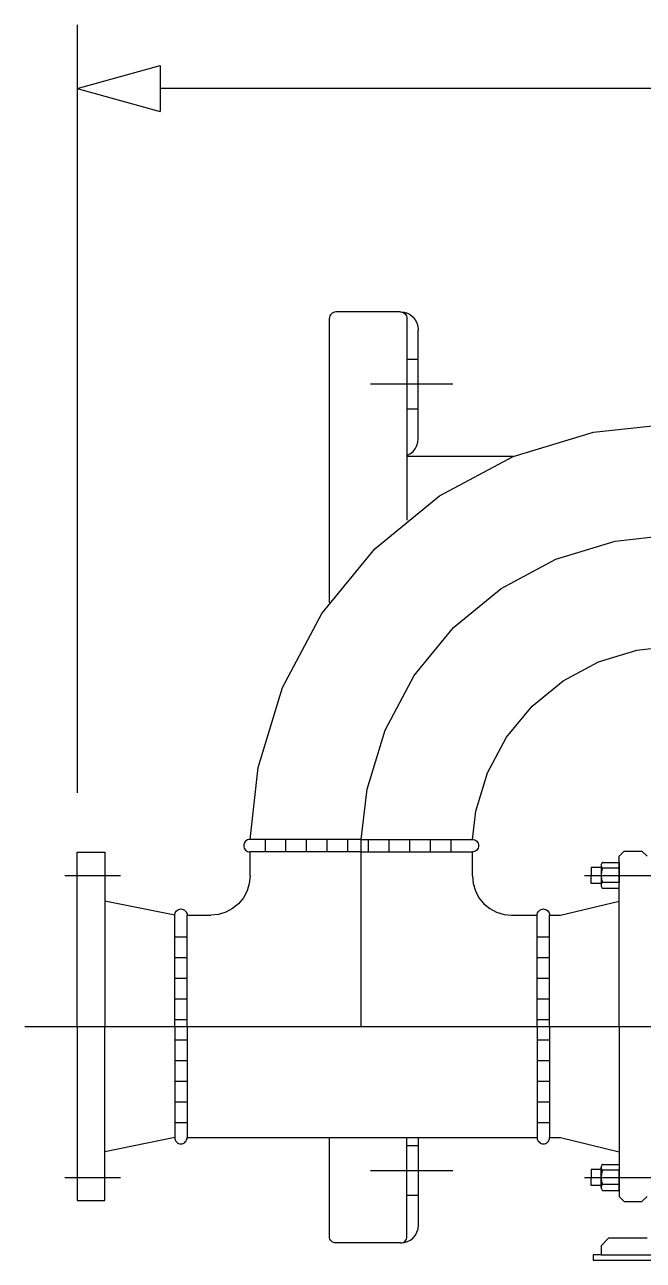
# Model space of a CAD drawing. Extents: x 476 to 1221, y 194 to 1004.
# Drawn here: x 478.2 to 647.1, y 621.6 to 959 of the extents above; entities that cross this region are included whole.
import ezdxf

# ---------------------------------------------------------------- set-up
doc = ezdxf.new("R2010")
doc.units = 0
doc.header["$MEASUREMENT"] = 0
for name, color, linetype in [('-1', 7, 'CONTINUOUS'), ('1', 7, 'CONTINUOUS'), ('4', 7, 'CONTINUOUS')]:
    doc.layers.add(name, color=color, linetype=linetype)

msp = doc.modelspace()

# ---------------------------------------------------------------- linework, layer by layer
at = {"layer": '-1', "color": 3, "linetype": 'Continuous'}
msp.add_line((1048.63, 941.62), (515.13, 941.62), dxfattribs=at)
at = {"layer": '1', "color": 3, "linetype": 'Continuous'}
msp.add_line((492.45, 959.03), (492.45, 749.27), dxfattribs=at)
at = {"layer": '1', "color": 7, "linetype": 'Continuous'}
for p, q in [((561.44, 879.21), (561.41, 878.88)), ((561.41, 801.25), (561.41, 878.88)), ((561.54, 879.53), (561.44, 879.21)), ((561.69, 879.83), (561.54, 879.53)), ((561.91, 880.09), (561.69, 879.83)), ((562.17, 880.3), (561.91, 880.09)), ((562.46, 880.46), (562.17, 880.3)), ((562.78, 880.56), (562.46, 880.46)), ((563.12, 880.59), (562.78, 880.56)), ((580.84, 880.59), (563.12, 880.59)), ((580.82, 880.59), (580.83, 880.59)), ((580.82, 880.59), (581.15, 880.56)), ((580.83, 880.59), (581.77, 880.5)), ((581.15, 880.56), (581.47, 880.46)), ((581.47, 880.46), (581.77, 880.3)), ((581.77, 880.5), (582.67, 880.23)), ((581.77, 880.3), (582.03, 880.09)), ((582.03, 880.09), (582.24, 879.83)), ((582.24, 879.83), (582.4, 879.53)), ((582.4, 879.53), (582.5, 879.21)), ((582.5, 879.21), (582.53, 878.88)), ((582.53, 878.88), (582.53, 823.76)), ((582.67, 880.23), (583.51, 879.78)), ((583.51, 879.78), (584.24, 879.18)), ((584.24, 879.18), (584.84, 878.45)), ((584.84, 878.45), (585.28, 877.62)), ((585.28, 877.62), (585.56, 876.71)), ((585.56, 876.71), (585.65, 875.77)), ((585.65, 875.77), (585.65, 875.62)), ((585.65, 846.09), (585.65, 875.62)), ((585.65, 867.64), (582.53, 867.64)), ((585.65, 854.06), (582.53, 854.06)), ((611.6, 841.12), (633.47, 847.76)), ((633.47, 847.76), (653.94, 849.97)), ((584.84, 843.25), (585.28, 844.09)), ((585.28, 844.09), (585.56, 844.99)), ((585.56, 844.99), (585.65, 845.93)), ((585.65, 845.93), (585.65, 846.09)), ((582.53, 841.43), (582.67, 841.48)), ((611.57, 841.11), (582.53, 841.11)), ((582.67, 841.48), (583.51, 841.92)), ((583.51, 841.92), (584.24, 842.52)), ((584.24, 842.52), (584.84, 843.25)), ((591.45, 830.35), (611.6, 841.12)), ((573.79, 815.86), (591.45, 830.35)), ((559.3, 798.2), (573.79, 815.86)), ((548.53, 778.05), (559.3, 798.2)), ((634.87, 785.04), (645.37, 788.22)), ((645.37, 788.22), (653.94, 789.25)), ((625.2, 779.87), (634.87, 785.04)), ((616.72, 772.91), (625.2, 779.87)), ((541.9, 756.19), (548.53, 778.05)), ((609.76, 764.43), (616.72, 772.91)), ((604.59, 754.76), (609.76, 764.43)), ((539.7, 736.54), (541.9, 756.19)), ((601.41, 744.26), (604.59, 754.76)), ((600.42, 736.54), (601.41, 744.26)), ((538.28, 735.79), (538.13, 735.49)), ((538.5, 736.04), (538.28, 735.79)), ((538.75, 736.26), (538.5, 736.04)), ((539.05, 736.41), (538.75, 736.26)), ((539.37, 736.51), (539.05, 736.41)), ((539.7, 736.54), (539.37, 736.51)), ((570.06, 736.54), (539.7, 736.54)), ((543.79, 736.54), (543.79, 733.14)), ((549.43, 736.54), (549.43, 733.14)), ((555.07, 736.54), (555.07, 733.14)), ((560.71, 736.54), (560.71, 733.14)), ((566.35, 736.54), (566.35, 733.14)), ((570.06, 736.54), (600.42, 736.54)), ((571.99, 736.54), (571.99, 733.14)), ((577.63, 736.54), (577.63, 733.14)), ((583.27, 736.54), (583.27, 733.14)), ((588.91, 736.54), (588.91, 733.14)), ((594.55, 736.54), (594.55, 733.14)), ((600.42, 736.54), (600.76, 736.51)), ((600.76, 736.51), (601.08, 736.41)), ((601.08, 736.41), (601.37, 736.26)), ((601.37, 736.26), (601.63, 736.04)), ((601.63, 736.04), (601.84, 735.79)), ((601.84, 735.79), (601.99, 735.49)), ((492.45, 685.49), (492.45, 733.04)), ((492.45, 733.04), (500.06, 733.04)), ((500.06, 733.04), (500.06, 685.49)), ((538.03, 735.17), (538, 734.84)), ((538, 734.84), (538.03, 734.51)), ((538.13, 735.49), (538.03, 735.17)), ((538.03, 734.51), (538.13, 734.19)), ((538.13, 734.19), (538.28, 733.9)), ((538.28, 733.9), (538.5, 733.64)), ((538.5, 733.64), (538.75, 733.43)), ((538.75, 733.43), (539.05, 733.27)), ((539.05, 733.27), (539.37, 733.18)), ((539.37, 733.18), (539.7, 733.14)), ((570.06, 733.14), (539.7, 733.14)), ((539.7, 726.59), (539.7, 733.14)), ((570.06, 733.14), (600.42, 733.14)), ((600.76, 733.18), (600.42, 733.14)), ((600.42, 726.59), (600.42, 733.14)), ((601.08, 733.27), (600.76, 733.18)), ((601.37, 733.43), (601.08, 733.27)), ((601.63, 733.64), (601.37, 733.43)), ((601.84, 733.9), (601.63, 733.64)), ((601.99, 734.19), (601.84, 733.9)), ((601.99, 735.49), (602.09, 735.17)), ((602.09, 734.51), (601.99, 734.19)), ((602.09, 735.17), (602.12, 734.84)), ((602.12, 734.84), (602.09, 734.51)), ((640.52, 731.94), (641.9, 733.32)), ((641.9, 733.32), (646.75, 733.32)), ((648.13, 731.94), (646.75, 733.32)), ((635.58, 728.91), (632.87, 728.91)), ((632.87, 728.91), (632.87, 726.73)), ((635.6, 729.68), (635.58, 729.47)), ((635.58, 729.47), (635.58, 723.99)), ((635.58, 729.47), (635.6, 729.26)), ((635.66, 729.88), (635.6, 729.68)), ((635.6, 729.26), (635.66, 729.06)), ((635.76, 730.07), (635.66, 729.88)), ((635.66, 729.06), (635.76, 728.88)), ((635.89, 730.23), (635.76, 730.07)), ((635.76, 728.88), (635.89, 728.72)), ((635.93, 730.26), (635.89, 730.23)), ((635.93, 730.26), (640.52, 730.26)), ((640.52, 685.49), (640.52, 731.94)), ((640.52, 730.26), (640.52, 728.68)), ((539.7, 726.59), (539.49, 724.5)), ((600.42, 726.59), (600.63, 724.5)), ((632.87, 724.56), (632.87, 726.73)), ((635.68, 727.83), (635.58, 726.73)), ((635.58, 726.73), (635.68, 725.64)), ((635.93, 728.68), (635.68, 727.83)), ((635.68, 725.64), (635.93, 724.78)), ((635.89, 728.72), (635.93, 728.68)), ((640.52, 728.68), (635.93, 728.68)), ((640.52, 728.68), (640.52, 724.78)), ((538.88, 722.48), (537.89, 720.63)), ((539.49, 724.5), (538.88, 722.48)), ((600.63, 724.5), (601.24, 722.48)), ((601.24, 722.48), (602.23, 720.63)), ((635.58, 724.56), (632.87, 724.56)), ((635.6, 724.2), (635.58, 723.99)), ((635.58, 723.99), (635.6, 723.79)), ((635.66, 724.4), (635.6, 724.2)), ((635.6, 723.79), (635.66, 723.59)), ((635.76, 724.59), (635.66, 724.4)), ((635.66, 723.59), (635.76, 723.4)), ((635.89, 724.75), (635.76, 724.59)), ((635.76, 723.4), (635.89, 723.24)), ((635.93, 724.78), (635.89, 724.75)), ((635.89, 723.24), (635.93, 723.2)), ((640.52, 724.78), (635.93, 724.78)), ((640.52, 724.78), (635.93, 724.78)), ((635.93, 723.2), (640.52, 723.2)), ((640.52, 723.2), (640.52, 724.78)), ((519.12, 715.86), (500.06, 719.72)), ((536.55, 719), (534.93, 717.67)), ((537.89, 720.63), (536.55, 719)), ((602.23, 720.63), (603.57, 719)), ((603.57, 719), (605.2, 717.67)), ((624.49, 715.86), (640.52, 719.72)), ((519.12, 715.86), (519.16, 716.19)), ((519.12, 685.49), (519.12, 715.86)), ((519.16, 716.19), (519.25, 716.51)), ((519.25, 716.51), (519.41, 716.8)), ((519.41, 716.8), (519.62, 717.06)), ((519.62, 717.06), (519.88, 717.27)), ((519.88, 717.27), (520.17, 717.43)), ((520.17, 717.43), (520.49, 717.52)), ((520.49, 717.52), (520.82, 717.56)), ((520.82, 717.56), (521.15, 717.52)), ((521.15, 717.52), (521.47, 717.43)), ((521.47, 717.43), (521.77, 717.27)), ((521.77, 717.27), (522.02, 717.06)), ((522.02, 717.06), (522.24, 716.8)), ((522.24, 716.8), (522.39, 716.51)), ((522.39, 716.51), (522.49, 716.19)), ((522.49, 716.19), (522.52, 715.86)), ((522.52, 715.86), (528.96, 715.86)), ((522.52, 685.49), (522.52, 715.86)), ((531.06, 716.06), (528.96, 715.86)), ((533.07, 716.67), (531.06, 716.06)), ((534.93, 717.67), (533.07, 716.67)), ((605.2, 717.67), (607.05, 716.67)), ((607.05, 716.67), (609.07, 716.06)), ((609.07, 716.06), (611.16, 715.86)), ((611.16, 715.86), (618.13, 715.86)), ((618.13, 715.86), (618.16, 716.19)), ((618.13, 685.49), (618.13, 715.86)), ((618.16, 716.19), (618.26, 716.51)), ((618.26, 716.51), (618.41, 716.8)), ((618.41, 716.8), (618.63, 717.06)), ((618.63, 717.06), (618.88, 717.27)), ((618.88, 717.27), (619.18, 717.43)), ((619.18, 717.43), (619.5, 717.52)), ((619.5, 717.52), (619.83, 717.56)), ((619.83, 717.56), (620.16, 717.52)), ((620.16, 717.52), (620.48, 717.43)), ((620.48, 717.43), (620.77, 717.27)), ((620.77, 717.27), (621.03, 717.06)), ((621.03, 717.06), (621.24, 716.8)), ((621.24, 716.8), (621.4, 716.51)), ((621.4, 716.51), (621.49, 716.19)), ((621.49, 716.19), (621.53, 715.86)), ((621.53, 685.49), (621.53, 715.86)), ((621.53, 715.86), (624.49, 715.86)), ((519.12, 709.98), (522.52, 709.98)), ((618.13, 709.98), (621.53, 709.98)), ((519.12, 704.34), (522.52, 704.34)), ((618.13, 704.34), (621.53, 704.34)), ((519.12, 698.7), (522.52, 698.7)), ((618.13, 698.7), (621.53, 698.7)), ((519.12, 693.06), (522.52, 693.06)), ((618.13, 693.06), (621.53, 693.06)), ((492.45, 685.49), (492.45, 637.94)), ((500.06, 637.94), (500.06, 685.49)), ((519.12, 687.42), (522.52, 687.42)), ((519.12, 685.49), (519.12, 655.13)), ((522.52, 685.49), (522.52, 655.13)), ((618.13, 687.42), (621.53, 687.42)), ((618.13, 685.49), (618.13, 655.13)), ((621.53, 685.49), (621.53, 655.13)), ((640.52, 685.49), (640.52, 639.05)), ((519.12, 681.78), (522.52, 681.78)), ((618.13, 681.78), (621.53, 681.78)), ((519.12, 676.14), (522.52, 676.14)), ((618.13, 676.14), (621.53, 676.14)), ((519.12, 670.5), (522.52, 670.5)), ((618.13, 670.5), (621.53, 670.5)), ((519.12, 664.86), (522.52, 664.86)), ((618.13, 664.86), (621.53, 664.86)), ((519.12, 659.22), (522.52, 659.22)), ((618.13, 659.22), (621.53, 659.22)), ((519.12, 655.13), (500.06, 651.26)), ((519.12, 655.13), (519.16, 654.8)), ((519.16, 654.8), (519.25, 654.48)), ((522.39, 654.48), (522.49, 654.8)), ((522.49, 654.8), (522.52, 655.13)), ((522.52, 655.13), (528.96, 655.13)), ((528.96, 655.13), (618.13, 655.13)), ((561.41, 628.07), (561.41, 655.13)), ((582.53, 628.07), (582.53, 655.13)), ((585.65, 655.13), (585.65, 631.33)), ((618.13, 655.13), (618.16, 654.8)), ((618.16, 654.8), (618.26, 654.48)), ((621.4, 654.48), (621.49, 654.8)), ((621.49, 654.8), (621.53, 655.13)), ((621.53, 655.13), (624.49, 655.13)), ((624.49, 655.13), (640.52, 651.27)), ((519.25, 654.48), (519.41, 654.19)), ((519.41, 654.19), (519.62, 653.93)), ((519.62, 653.93), (519.88, 653.72)), ((519.88, 653.72), (520.17, 653.56)), ((520.17, 653.56), (520.49, 653.46)), ((520.49, 653.46), (520.82, 653.43)), ((520.82, 653.43), (521.15, 653.46)), ((521.15, 653.46), (521.47, 653.56)), ((521.47, 653.56), (521.77, 653.72)), ((521.77, 653.72), (522.02, 653.93)), ((522.02, 653.93), (522.24, 654.19)), ((522.24, 654.19), (522.39, 654.48)), ((585.65, 652.88), (582.53, 652.88)), ((618.26, 654.48), (618.41, 654.19)), ((618.41, 654.19), (618.63, 653.93)), ((618.63, 653.93), (618.88, 653.72)), ((618.88, 653.72), (619.18, 653.56)), ((619.18, 653.56), (619.5, 653.46)), ((619.5, 653.46), (619.83, 653.43)), ((619.83, 653.43), (620.16, 653.46)), ((620.16, 653.46), (620.48, 653.56)), ((620.48, 653.56), (620.77, 653.72)), ((620.77, 653.72), (621.03, 653.93)), ((621.03, 653.93), (621.24, 654.19)), ((621.24, 654.19), (621.4, 654.48)), ((635.58, 646.43), (632.87, 646.43)), ((632.87, 646.43), (632.87, 644.25)), ((635.6, 647.2), (635.58, 646.99)), ((635.58, 641.51), (635.58, 646.99)), ((635.58, 646.99), (635.6, 646.78)), ((635.68, 645.35), (635.58, 644.25)), ((635.66, 647.4), (635.6, 647.2)), ((635.6, 646.78), (635.66, 646.58)), ((635.76, 647.58), (635.66, 647.4)), ((635.66, 646.58), (635.76, 646.4)), ((635.93, 646.2), (635.68, 645.35)), ((635.89, 647.75), (635.76, 647.58)), ((635.76, 646.4), (635.89, 646.24)), ((635.93, 647.78), (635.89, 647.75)), ((635.89, 646.24), (635.93, 646.2)), ((635.93, 647.78), (640.52, 647.78)), ((640.52, 646.2), (635.93, 646.2)), ((640.52, 646.2), (635.93, 646.2)), ((640.52, 647.78), (640.52, 646.2)), ((640.52, 642.3), (640.52, 646.2)), ((632.87, 642.07), (632.87, 644.25)), ((635.58, 642.07), (632.87, 642.07)), ((635.58, 644.25), (635.68, 643.16)), ((635.6, 641.72), (635.58, 641.51)), ((635.58, 641.51), (635.6, 641.3)), ((635.66, 641.92), (635.6, 641.72)), ((635.6, 641.3), (635.66, 641.1)), ((635.76, 642.11), (635.66, 641.92)), ((635.66, 641.1), (635.76, 640.92)), ((635.68, 643.16), (635.93, 642.3)), ((635.89, 642.27), (635.76, 642.11)), ((635.93, 642.3), (635.89, 642.27)), ((640.52, 642.3), (635.93, 642.3)), ((640.52, 640.72), (640.52, 642.3)), ((492.45, 637.94), (500.06, 637.94)), ((585.65, 639.31), (582.53, 639.31)), ((635.76, 640.92), (635.89, 640.76)), ((635.89, 640.76), (635.93, 640.72)), ((635.93, 640.72), (640.52, 640.72)), ((640.52, 639.05), (641.9, 637.67)), ((640.52, 639.05), (641.9, 637.67)), ((648.13, 639.05), (646.75, 637.67)), ((648.13, 639.05), (646.75, 637.67)), ((641.9, 637.67), (646.75, 637.67)), ((641.9, 637.67), (646.75, 637.67)), ((585.58, 630.23), (585.67, 631.17)), ((585.67, 631.17), (585.67, 631.33)), ((561.44, 627.73), (561.41, 628.07)), ((561.54, 627.41), (561.44, 627.73)), ((582.42, 627.41), (582.52, 627.73)), ((582.52, 627.73), (582.55, 628.07)), ((583.53, 627.16), (584.26, 627.76)), ((584.26, 627.76), (584.86, 628.49)), ((584.86, 628.49), (585.3, 629.33)), ((585.3, 629.33), (585.58, 630.23)), ((637.57, 627.62), (635.57, 625.61)), ((648.13, 627.62), (637.57, 627.62)), ((561.69, 627.11), (561.54, 627.41)), ((561.91, 626.85), (561.69, 627.11)), ((562.17, 626.64), (561.91, 626.85)), ((562.46, 626.48), (562.17, 626.64)), ((562.78, 626.39), (562.46, 626.48)), ((563.12, 626.35), (562.78, 626.39)), ((580.84, 626.35), (563.12, 626.35)), ((580.84, 626.35), (581.17, 626.39)), ((580.84, 626.35), (580.85, 626.35)), ((580.85, 626.35), (581.79, 626.44)), ((581.17, 626.39), (581.5, 626.48)), ((581.5, 626.48), (581.79, 626.64)), ((581.79, 626.64), (582.05, 626.85)), ((581.79, 626.44), (582.7, 626.72)), ((582.05, 626.85), (582.26, 627.11)), ((582.26, 627.11), (582.42, 627.41)), ((582.7, 626.72), (583.53, 627.16)), ((635.57, 625.61), (635.57, 623.07)), ((635.57, 623.07), (633.46, 623.07)), ((633.46, 623.07), (633.46, 621.62)), ((633.46, 621.62), (657.02, 621.62)), ((635.57, 623.07), (657.02, 623.07))]:
    msp.add_line(p, q, dxfattribs=at)
at = {"layer": '1', "color": 4, "linetype": 'Continuous'}
for p, q in [((595.1, 860.85), (572.59, 860.85)), ((623.23, 813.08), (639.41, 817.98)), ((639.41, 817.98), (653.94, 819.61)), ((608.33, 805.11), (623.23, 813.08)), ((595.26, 794.39), (608.33, 805.11)), ((584.54, 781.32), (595.26, 794.39)), ((576.57, 766.41), (584.54, 781.32)), ((571.66, 750.24), (576.57, 766.41)), ((570.06, 736.54), (571.66, 750.24)), ((570.06, 685.49), (570.06, 736.54)), ((489.13, 726.73), (504.28, 726.73)), ((631.09, 726.73), (683.78, 726.73)), ((478.15, 685.49), (909.82, 685.5)), ((595.1, 646.09), (572.59, 646.09)), ((489.13, 644.25), (504.28, 644.25)), ((631.09, 644.25), (683.78, 644.25))]:
    msp.add_line(p, q, dxfattribs=at)
at = {"layer": '4', "color": 3, "linetype": 'Continuous'}
for p, q in [((492.45, 941.62), (515.13, 947.89)), ((515.13, 947.89), (515.13, 935.35)), ((515.13, 947.89), (515.13, 935.35)), ((492.45, 941.62), (515.13, 935.35))]:
    msp.add_line(p, q, dxfattribs=at)

doc.saveas('drawing.dxf')
